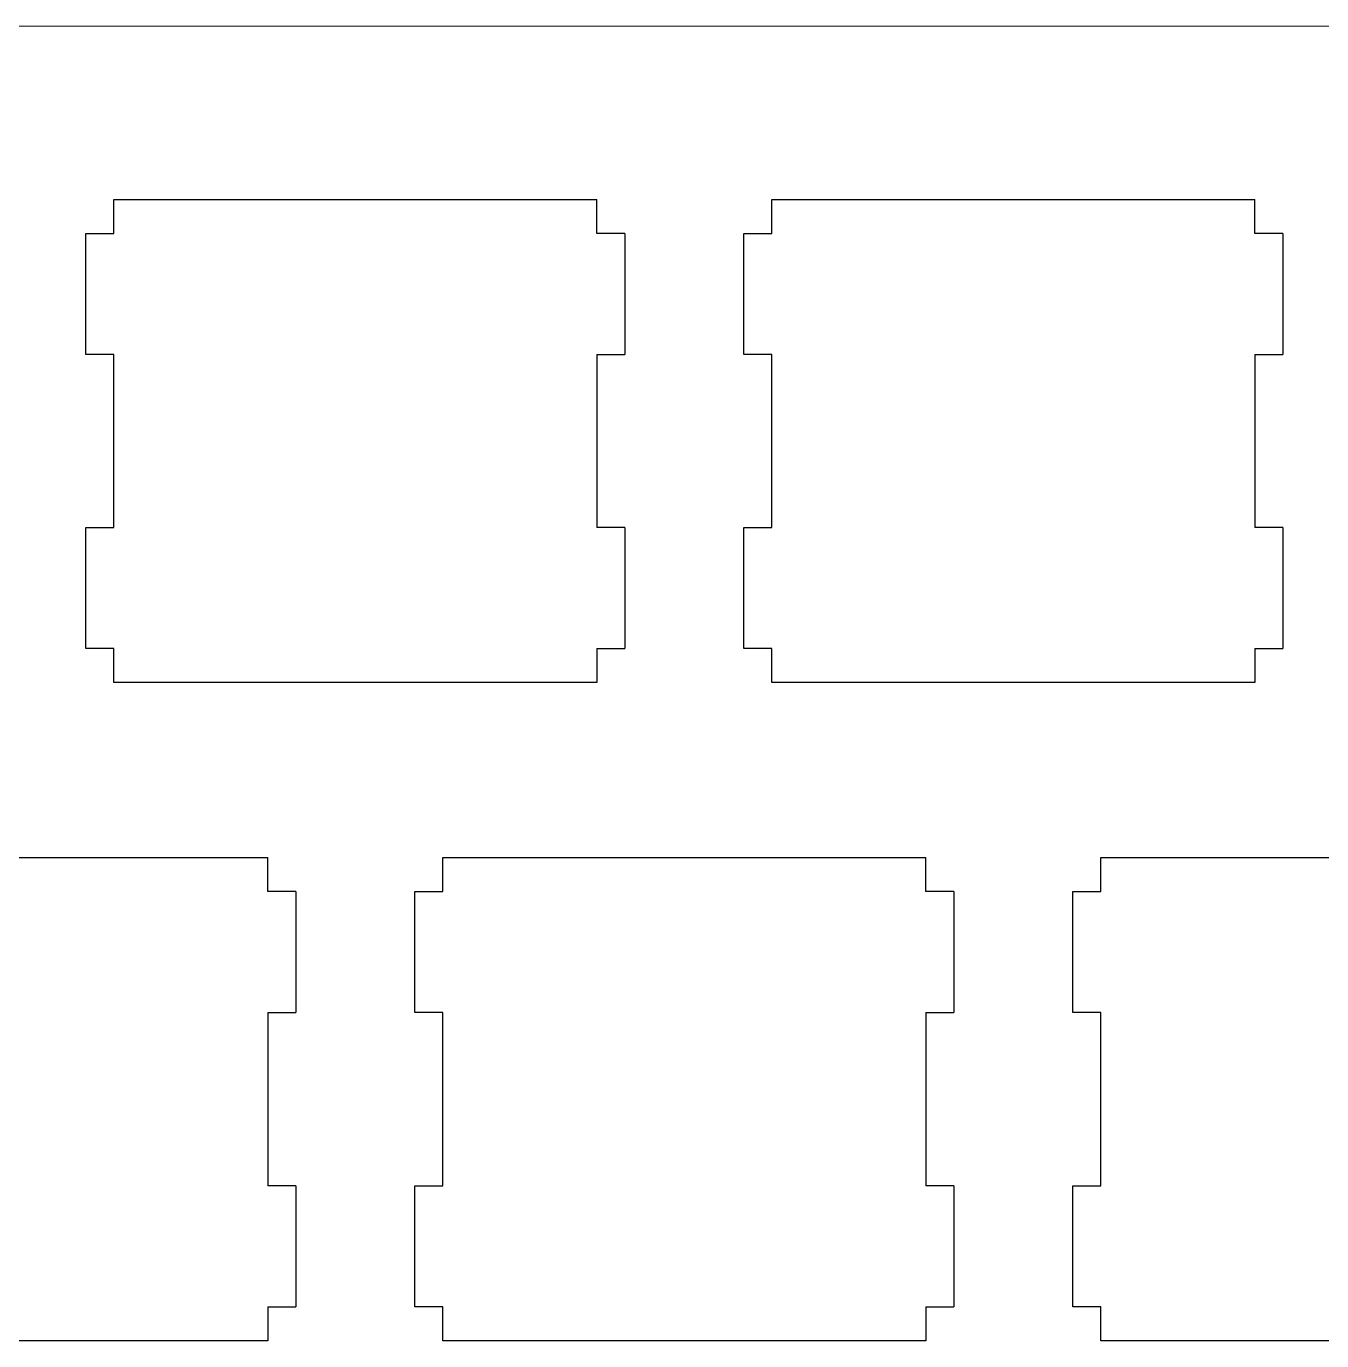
# Model space of a CAD drawing. Extents: x 14 to 304, y 9 to 109.
# Drawn here: x 149.6 to 187.01, y 71.37 to 109.31 of the extents above; entities that cross this region are included whole.
import ezdxf

# ---------------------------------------------------------------- set-up
doc = ezdxf.new("R2010")
doc.units = 0
doc.layers.add('LAYER_1', color=7, linetype='CONTINUOUS')

msp = doc.modelspace()

# ---------------------------------------------------------------- linework, layer by layer
at = {"layer": 'LAYER_1', "linetype": 'BYBLOCK'}
msp.add_line((300.07, 109.313), (39.626, 109.31), dxfattribs=at)
for points in [[(152.127, 104.313, 0), (152.197, 104.313, 0), (152.401, 104.313, 0), (152.726, 104.313, 0), (153.16, 104.313, 0), (153.69, 104.313, 0), (154.306, 104.313, 0), (154.994, 104.313, 0), (155.742, 104.313, 0), (156.539, 104.313, 0), (157.372, 104.313, 0), (158.23, 104.313, 0), (159.099, 104.313, 0), (159.969, 104.313, 0), (160.826, 104.313, 0), (161.659, 104.313, 0), (162.456, 104.313, 0), (163.205, 104.313, 0), (163.893, 104.313, 0), (164.508, 104.313, 0), (165.039, 104.313, 0), (165.473, 104.313, 0), (165.797, 104.313, 0), (166.001, 104.313, 0), (166.072, 104.313, 0)], [(152.127, 103.334, 0), (152.127, 103.339, 0), (152.127, 103.353, 0), (152.127, 103.376, 0), (152.127, 103.406, 0), (152.127, 103.444, 0), (152.127, 103.487, 0), (152.127, 103.535, 0), (152.127, 103.588, 0), (152.127, 103.644, 0), (152.127, 103.702, 0), (152.127, 103.762, 0), (152.127, 103.823, 0), (152.127, 103.884, 0), (152.127, 103.944, 0), (152.127, 104.003, 0), (152.127, 104.059, 0), (152.127, 104.111, 0), (152.127, 104.16, 0), (152.127, 104.203, 0), (152.127, 104.24, 0), (152.127, 104.271, 0), (152.127, 104.293, 0), (152.127, 104.308, 0), (152.127, 104.313, 0)], [(166.072, 103.334, 0), (166.072, 103.339, 0), (166.072, 103.353, 0), (166.072, 103.376, 0), (166.072, 103.406, 0), (166.072, 103.444, 0), (166.072, 103.487, 0), (166.072, 103.535, 0), (166.072, 103.588, 0), (166.072, 103.644, 0), (166.072, 103.702, 0), (166.072, 103.762, 0), (166.072, 103.823, 0), (166.072, 103.884, 0), (166.072, 103.944, 0), (166.072, 104.003, 0), (166.072, 104.059, 0), (166.072, 104.111, 0), (166.072, 104.16, 0), (166.072, 104.203, 0), (166.072, 104.24, 0), (166.072, 104.271, 0), (166.072, 104.293, 0), (166.072, 104.308, 0), (166.072, 104.313, 0)], [(171.127, 104.313, 0), (171.197, 104.313, 0), (171.401, 104.313, 0), (171.726, 104.313, 0), (172.16, 104.313, 0), (172.69, 104.313, 0), (173.306, 104.313, 0), (173.994, 104.313, 0), (174.742, 104.313, 0), (175.539, 104.313, 0), (176.372, 104.313, 0), (177.23, 104.313, 0), (178.099, 104.313, 0), (178.969, 104.313, 0), (179.826, 104.313, 0), (180.659, 104.313, 0), (181.456, 104.313, 0), (182.205, 104.313, 0), (182.893, 104.313, 0), (183.508, 104.313, 0), (184.039, 104.313, 0), (184.473, 104.313, 0), (184.797, 104.313, 0), (185.001, 104.313, 0), (185.072, 104.313, 0)], [(171.127, 103.334, 0), (171.127, 103.339, 0), (171.127, 103.353, 0), (171.127, 103.376, 0), (171.127, 103.406, 0), (171.127, 103.444, 0), (171.127, 103.487, 0), (171.127, 103.535, 0), (171.127, 103.588, 0), (171.127, 103.644, 0), (171.127, 103.702, 0), (171.127, 103.762, 0), (171.127, 103.823, 0), (171.127, 103.884, 0), (171.127, 103.944, 0), (171.127, 104.003, 0), (171.127, 104.059, 0), (171.127, 104.111, 0), (171.127, 104.16, 0), (171.127, 104.203, 0), (171.127, 104.24, 0), (171.127, 104.271, 0), (171.127, 104.293, 0), (171.127, 104.308, 0), (171.127, 104.313, 0)], [(185.072, 103.334, 0), (185.072, 103.339, 0), (185.072, 103.353, 0), (185.072, 103.376, 0), (185.072, 103.406, 0), (185.072, 103.444, 0), (185.072, 103.487, 0), (185.072, 103.535, 0), (185.072, 103.588, 0), (185.072, 103.644, 0), (185.072, 103.702, 0), (185.072, 103.762, 0), (185.072, 103.823, 0), (185.072, 103.884, 0), (185.072, 103.944, 0), (185.072, 104.003, 0), (185.072, 104.059, 0), (185.072, 104.111, 0), (185.072, 104.16, 0), (185.072, 104.203, 0), (185.072, 104.24, 0), (185.072, 104.271, 0), (185.072, 104.293, 0), (185.072, 104.308, 0), (185.072, 104.313, 0)], [(151.315, 99.84, 0), (151.315, 99.858, 0), (151.315, 99.909, 0), (151.315, 99.99, 0), (151.315, 100.099, 0), (151.315, 100.232, 0), (151.315, 100.386, 0), (151.315, 100.558, 0), (151.315, 100.746, 0), (151.315, 100.946, 0), (151.315, 101.154, 0), (151.315, 101.369, 0), (151.315, 101.587, 0), (151.315, 101.805, 0), (151.315, 102.02, 0), (151.315, 102.228, 0), (151.315, 102.428, 0), (151.315, 102.616, 0), (151.315, 102.788, 0), (151.315, 102.942, 0), (151.315, 103.075, 0), (151.315, 103.184, 0), (151.315, 103.265, 0), (151.315, 103.316, 0), (151.315, 103.334, 0)], [(151.315, 103.334, 0), (151.319, 103.334, 0), (151.331, 103.334, 0), (151.35, 103.334, 0), (151.375, 103.334, 0), (151.406, 103.334, 0), (151.442, 103.334, 0), (151.482, 103.334, 0), (151.526, 103.334, 0), (151.572, 103.334, 0), (151.62, 103.334, 0), (151.67, 103.334, 0), (151.721, 103.334, 0), (151.772, 103.334, 0), (151.821, 103.334, 0), (151.87, 103.334, 0), (151.916, 103.334, 0), (151.96, 103.334, 0), (152, 103.334, 0), (152.036, 103.334, 0), (152.067, 103.334, 0), (152.092, 103.334, 0), (152.111, 103.334, 0), (152.123, 103.334, 0), (152.127, 103.334, 0)], [(166.883, 103.334, 0), (166.879, 103.334, 0), (166.867, 103.334, 0), (166.848, 103.334, 0), (166.823, 103.334, 0), (166.792, 103.334, 0), (166.756, 103.334, 0), (166.716, 103.334, 0), (166.673, 103.334, 0), (166.626, 103.334, 0), (166.578, 103.334, 0), (166.528, 103.334, 0), (166.477, 103.334, 0), (166.427, 103.334, 0), (166.377, 103.334, 0), (166.328, 103.334, 0), (166.282, 103.334, 0), (166.239, 103.334, 0), (166.199, 103.334, 0), (166.163, 103.334, 0), (166.132, 103.334, 0), (166.107, 103.334, 0), (166.088, 103.334, 0), (166.076, 103.334, 0), (166.072, 103.334, 0)], [(166.883, 103.334, 0), (166.883, 103.316, 0), (166.883, 103.265, 0), (166.883, 103.184, 0), (166.883, 103.075, 0), (166.883, 102.942, 0), (166.883, 102.788, 0), (166.883, 102.616, 0), (166.883, 102.428, 0), (166.883, 102.228, 0), (166.883, 102.02, 0), (166.883, 101.805, 0), (166.883, 101.587, 0), (166.883, 101.369, 0), (166.883, 101.154, 0), (166.883, 100.946, 0), (166.883, 100.746, 0), (166.883, 100.558, 0), (166.883, 100.386, 0), (166.883, 100.232, 0), (166.883, 100.099, 0), (166.883, 99.99, 0), (166.883, 99.909, 0), (166.883, 99.858, 0), (166.883, 99.84, 0)], [(170.315, 103.334, 0), (170.319, 103.334, 0), (170.331, 103.334, 0), (170.35, 103.334, 0), (170.375, 103.334, 0), (170.406, 103.334, 0), (170.442, 103.334, 0), (170.482, 103.334, 0), (170.526, 103.334, 0), (170.572, 103.334, 0), (170.62, 103.334, 0), (170.67, 103.334, 0), (170.721, 103.334, 0), (170.772, 103.334, 0), (170.821, 103.334, 0), (170.87, 103.334, 0), (170.916, 103.334, 0), (170.96, 103.334, 0), (171, 103.334, 0), (171.036, 103.334, 0), (171.067, 103.334, 0), (171.092, 103.334, 0), (171.111, 103.334, 0), (171.123, 103.334, 0), (171.127, 103.334, 0)], [(170.315, 99.84, 0), (170.315, 99.858, 0), (170.315, 99.909, 0), (170.315, 99.99, 0), (170.315, 100.099, 0), (170.315, 100.232, 0), (170.315, 100.386, 0), (170.315, 100.558, 0), (170.315, 100.746, 0), (170.315, 100.946, 0), (170.315, 101.154, 0), (170.315, 101.369, 0), (170.315, 101.587, 0), (170.315, 101.805, 0), (170.315, 102.02, 0), (170.315, 102.228, 0), (170.315, 102.428, 0), (170.315, 102.616, 0), (170.315, 102.788, 0), (170.315, 102.942, 0), (170.315, 103.075, 0), (170.315, 103.184, 0), (170.315, 103.265, 0), (170.315, 103.316, 0), (170.315, 103.334, 0)], [(185.883, 103.334, 0), (185.879, 103.334, 0), (185.867, 103.334, 0), (185.848, 103.334, 0), (185.823, 103.334, 0), (185.792, 103.334, 0), (185.756, 103.334, 0), (185.716, 103.334, 0), (185.673, 103.334, 0), (185.626, 103.334, 0), (185.578, 103.334, 0), (185.528, 103.334, 0), (185.477, 103.334, 0), (185.427, 103.334, 0), (185.377, 103.334, 0), (185.328, 103.334, 0), (185.282, 103.334, 0), (185.239, 103.334, 0), (185.199, 103.334, 0), (185.163, 103.334, 0), (185.132, 103.334, 0), (185.107, 103.334, 0), (185.088, 103.334, 0), (185.076, 103.334, 0), (185.072, 103.334, 0)], [(185.883, 103.334, 0), (185.883, 103.316, 0), (185.883, 103.265, 0), (185.883, 103.184, 0), (185.883, 103.075, 0), (185.883, 102.942, 0), (185.883, 102.788, 0), (185.883, 102.616, 0), (185.883, 102.428, 0), (185.883, 102.228, 0), (185.883, 102.02, 0), (185.883, 101.805, 0), (185.883, 101.587, 0), (185.883, 101.369, 0), (185.883, 101.154, 0), (185.883, 100.946, 0), (185.883, 100.746, 0), (185.883, 100.558, 0), (185.883, 100.386, 0), (185.883, 100.232, 0), (185.883, 100.099, 0), (185.883, 99.99, 0), (185.883, 99.909, 0), (185.883, 99.858, 0), (185.883, 99.84, 0)], [(152.127, 99.84, 0), (152.123, 99.84, 0), (152.111, 99.84, 0), (152.092, 99.84, 0), (152.067, 99.84, 0), (152.036, 99.84, 0), (152, 99.84, 0), (151.96, 99.84, 0), (151.916, 99.84, 0), (151.87, 99.84, 0), (151.821, 99.84, 0), (151.772, 99.84, 0), (151.721, 99.84, 0), (151.67, 99.84, 0), (151.62, 99.84, 0), (151.572, 99.84, 0), (151.526, 99.84, 0), (151.482, 99.84, 0), (151.442, 99.84, 0), (151.406, 99.84, 0), (151.375, 99.84, 0), (151.35, 99.84, 0), (151.331, 99.84, 0), (151.319, 99.84, 0), (151.315, 99.84, 0)], [(152.127, 94.84, 0), (152.127, 94.865, 0), (152.127, 94.938, 0), (152.127, 95.055, 0), (152.127, 95.21, 0), (152.127, 95.401, 0), (152.127, 95.621, 0), (152.127, 95.868, 0), (152.127, 96.136, 0), (152.127, 96.422, 0), (152.127, 96.721, 0), (152.127, 97.028, 0), (152.127, 97.34, 0), (152.127, 97.652, 0), (152.127, 97.959, 0), (152.127, 98.258, 0), (152.127, 98.544, 0), (152.127, 98.812, 0), (152.127, 99.059, 0), (152.127, 99.279, 0), (152.127, 99.47, 0), (152.127, 99.625, 0), (152.127, 99.742, 0), (152.127, 99.815, 0), (152.127, 99.84, 0)], [(166.072, 99.84, 0), (166.076, 99.84, 0), (166.088, 99.84, 0), (166.107, 99.84, 0), (166.132, 99.84, 0), (166.163, 99.84, 0), (166.199, 99.84, 0), (166.239, 99.84, 0), (166.282, 99.84, 0), (166.328, 99.84, 0), (166.377, 99.84, 0), (166.427, 99.84, 0), (166.477, 99.84, 0), (166.528, 99.84, 0), (166.578, 99.84, 0), (166.626, 99.84, 0), (166.673, 99.84, 0), (166.716, 99.84, 0), (166.756, 99.84, 0), (166.792, 99.84, 0), (166.823, 99.84, 0), (166.848, 99.84, 0), (166.867, 99.84, 0), (166.879, 99.84, 0), (166.883, 99.84, 0)], [(166.072, 99.84, 0), (166.072, 99.815, 0), (166.072, 99.742, 0), (166.072, 99.625, 0), (166.072, 99.47, 0), (166.072, 99.279, 0), (166.072, 99.059, 0), (166.072, 98.812, 0), (166.072, 98.544, 0), (166.072, 98.258, 0), (166.072, 97.959, 0), (166.072, 97.652, 0), (166.072, 97.34, 0), (166.072, 97.028, 0), (166.072, 96.721, 0), (166.072, 96.422, 0), (166.072, 96.136, 0), (166.072, 95.868, 0), (166.072, 95.621, 0), (166.072, 95.401, 0), (166.072, 95.21, 0), (166.072, 95.055, 0), (166.072, 94.938, 0), (166.072, 94.865, 0), (166.072, 94.84, 0)], [(171.127, 99.84, 0), (171.123, 99.84, 0), (171.111, 99.84, 0), (171.092, 99.84, 0), (171.067, 99.84, 0), (171.036, 99.84, 0), (171, 99.84, 0), (170.96, 99.84, 0), (170.916, 99.84, 0), (170.87, 99.84, 0), (170.821, 99.84, 0), (170.772, 99.84, 0), (170.721, 99.84, 0), (170.67, 99.84, 0), (170.62, 99.84, 0), (170.572, 99.84, 0), (170.526, 99.84, 0), (170.482, 99.84, 0), (170.442, 99.84, 0), (170.406, 99.84, 0), (170.375, 99.84, 0), (170.35, 99.84, 0), (170.331, 99.84, 0), (170.319, 99.84, 0), (170.315, 99.84, 0)], [(171.127, 94.84, 0), (171.127, 94.865, 0), (171.127, 94.938, 0), (171.127, 95.055, 0), (171.127, 95.21, 0), (171.127, 95.401, 0), (171.127, 95.621, 0), (171.127, 95.868, 0), (171.127, 96.136, 0), (171.127, 96.422, 0), (171.127, 96.721, 0), (171.127, 97.028, 0), (171.127, 97.34, 0), (171.127, 97.652, 0), (171.127, 97.959, 0), (171.127, 98.258, 0), (171.127, 98.544, 0), (171.127, 98.812, 0), (171.127, 99.059, 0), (171.127, 99.279, 0), (171.127, 99.47, 0), (171.127, 99.625, 0), (171.127, 99.742, 0), (171.127, 99.815, 0), (171.127, 99.84, 0)], [(185.072, 99.84, 0), (185.076, 99.84, 0), (185.088, 99.84, 0), (185.107, 99.84, 0), (185.132, 99.84, 0), (185.163, 99.84, 0), (185.199, 99.84, 0), (185.239, 99.84, 0), (185.282, 99.84, 0), (185.328, 99.84, 0), (185.377, 99.84, 0), (185.427, 99.84, 0), (185.477, 99.84, 0), (185.528, 99.84, 0), (185.578, 99.84, 0), (185.626, 99.84, 0), (185.673, 99.84, 0), (185.716, 99.84, 0), (185.756, 99.84, 0), (185.792, 99.84, 0), (185.823, 99.84, 0), (185.848, 99.84, 0), (185.867, 99.84, 0), (185.879, 99.84, 0), (185.883, 99.84, 0)], [(185.072, 99.84, 0), (185.072, 99.815, 0), (185.072, 99.742, 0), (185.072, 99.625, 0), (185.072, 99.47, 0), (185.072, 99.279, 0), (185.072, 99.059, 0), (185.072, 98.812, 0), (185.072, 98.544, 0), (185.072, 98.258, 0), (185.072, 97.959, 0), (185.072, 97.652, 0), (185.072, 97.34, 0), (185.072, 97.028, 0), (185.072, 96.721, 0), (185.072, 96.422, 0), (185.072, 96.136, 0), (185.072, 95.868, 0), (185.072, 95.621, 0), (185.072, 95.401, 0), (185.072, 95.21, 0), (185.072, 95.055, 0), (185.072, 94.938, 0), (185.072, 94.865, 0), (185.072, 94.84, 0)], [(151.315, 91.346, 0), (151.315, 91.364, 0), (151.315, 91.415, 0), (151.315, 91.496, 0), (151.315, 91.605, 0), (151.315, 91.738, 0), (151.315, 91.892, 0), (151.315, 92.064, 0), (151.315, 92.252, 0), (151.315, 92.452, 0), (151.315, 92.66, 0), (151.315, 92.875, 0), (151.315, 93.093, 0), (151.315, 93.311, 0), (151.315, 93.526, 0), (151.315, 93.735, 0), (151.315, 93.934, 0), (151.315, 94.122, 0), (151.315, 94.294, 0), (151.315, 94.448, 0), (151.315, 94.581, 0), (151.315, 94.69, 0), (151.315, 94.771, 0), (151.315, 94.822, 0), (151.315, 94.84, 0)], [(151.315, 94.84, 0), (151.319, 94.84, 0), (151.331, 94.84, 0), (151.35, 94.84, 0), (151.375, 94.84, 0), (151.406, 94.84, 0), (151.442, 94.84, 0), (151.482, 94.84, 0), (151.526, 94.84, 0), (151.572, 94.84, 0), (151.62, 94.84, 0), (151.67, 94.84, 0), (151.721, 94.84, 0), (151.772, 94.84, 0), (151.821, 94.84, 0), (151.87, 94.84, 0), (151.916, 94.84, 0), (151.96, 94.84, 0), (152, 94.84, 0), (152.036, 94.84, 0), (152.067, 94.84, 0), (152.092, 94.84, 0), (152.111, 94.84, 0), (152.123, 94.84, 0), (152.127, 94.84, 0)], [(166.883, 94.84, 0), (166.879, 94.84, 0), (166.867, 94.84, 0), (166.848, 94.84, 0), (166.823, 94.84, 0), (166.792, 94.84, 0), (166.756, 94.84, 0), (166.716, 94.84, 0), (166.673, 94.84, 0), (166.626, 94.84, 0), (166.578, 94.84, 0), (166.528, 94.84, 0), (166.477, 94.84, 0), (166.427, 94.84, 0), (166.377, 94.84, 0), (166.328, 94.84, 0), (166.282, 94.84, 0), (166.239, 94.84, 0), (166.199, 94.84, 0), (166.163, 94.84, 0), (166.132, 94.84, 0), (166.107, 94.84, 0), (166.088, 94.84, 0), (166.076, 94.84, 0), (166.072, 94.84, 0)], [(166.883, 94.84, 0), (166.883, 94.822, 0), (166.883, 94.771, 0), (166.883, 94.69, 0), (166.883, 94.581, 0), (166.883, 94.448, 0), (166.883, 94.294, 0), (166.883, 94.122, 0), (166.883, 93.934, 0), (166.883, 93.735, 0), (166.883, 93.526, 0), (166.883, 93.311, 0), (166.883, 93.093, 0), (166.883, 92.875, 0), (166.883, 92.66, 0), (166.883, 92.452, 0), (166.883, 92.252, 0), (166.883, 92.064, 0), (166.883, 91.892, 0), (166.883, 91.738, 0), (166.883, 91.605, 0), (166.883, 91.496, 0), (166.883, 91.415, 0), (166.883, 91.364, 0), (166.883, 91.346, 0)], [(170.315, 91.346, 0), (170.315, 91.364, 0), (170.315, 91.415, 0), (170.315, 91.496, 0), (170.315, 91.605, 0), (170.315, 91.738, 0), (170.315, 91.892, 0), (170.315, 92.064, 0), (170.315, 92.252, 0), (170.315, 92.452, 0), (170.315, 92.66, 0), (170.315, 92.875, 0), (170.315, 93.093, 0), (170.315, 93.311, 0), (170.315, 93.526, 0), (170.315, 93.735, 0), (170.315, 93.934, 0), (170.315, 94.122, 0), (170.315, 94.294, 0), (170.315, 94.448, 0), (170.315, 94.581, 0), (170.315, 94.69, 0), (170.315, 94.771, 0), (170.315, 94.822, 0), (170.315, 94.84, 0)], [(170.315, 94.84, 0), (170.319, 94.84, 0), (170.331, 94.84, 0), (170.35, 94.84, 0), (170.375, 94.84, 0), (170.406, 94.84, 0), (170.442, 94.84, 0), (170.482, 94.84, 0), (170.526, 94.84, 0), (170.572, 94.84, 0), (170.62, 94.84, 0), (170.67, 94.84, 0), (170.721, 94.84, 0), (170.772, 94.84, 0), (170.821, 94.84, 0), (170.87, 94.84, 0), (170.916, 94.84, 0), (170.96, 94.84, 0), (171, 94.84, 0), (171.036, 94.84, 0), (171.067, 94.84, 0), (171.092, 94.84, 0), (171.111, 94.84, 0), (171.123, 94.84, 0), (171.127, 94.84, 0)], [(185.883, 94.84, 0), (185.879, 94.84, 0), (185.867, 94.84, 0), (185.848, 94.84, 0), (185.823, 94.84, 0), (185.792, 94.84, 0), (185.756, 94.84, 0), (185.716, 94.84, 0), (185.673, 94.84, 0), (185.626, 94.84, 0), (185.578, 94.84, 0), (185.528, 94.84, 0), (185.477, 94.84, 0), (185.427, 94.84, 0), (185.377, 94.84, 0), (185.328, 94.84, 0), (185.282, 94.84, 0), (185.239, 94.84, 0), (185.199, 94.84, 0), (185.163, 94.84, 0), (185.132, 94.84, 0), (185.107, 94.84, 0), (185.088, 94.84, 0), (185.076, 94.84, 0), (185.072, 94.84, 0)], [(185.883, 94.84, 0), (185.883, 94.822, 0), (185.883, 94.771, 0), (185.883, 94.69, 0), (185.883, 94.581, 0), (185.883, 94.448, 0), (185.883, 94.294, 0), (185.883, 94.122, 0), (185.883, 93.934, 0), (185.883, 93.735, 0), (185.883, 93.526, 0), (185.883, 93.311, 0), (185.883, 93.093, 0), (185.883, 92.875, 0), (185.883, 92.66, 0), (185.883, 92.452, 0), (185.883, 92.252, 0), (185.883, 92.064, 0), (185.883, 91.892, 0), (185.883, 91.738, 0), (185.883, 91.605, 0), (185.883, 91.496, 0), (185.883, 91.415, 0), (185.883, 91.364, 0), (185.883, 91.346, 0)], [(152.127, 91.346, 0), (152.123, 91.346, 0), (152.111, 91.346, 0), (152.092, 91.346, 0), (152.067, 91.346, 0), (152.036, 91.346, 0), (152, 91.346, 0), (151.96, 91.346, 0), (151.916, 91.346, 0), (151.87, 91.346, 0), (151.821, 91.346, 0), (151.772, 91.346, 0), (151.721, 91.346, 0), (151.67, 91.346, 0), (151.62, 91.346, 0), (151.572, 91.346, 0), (151.526, 91.346, 0), (151.482, 91.346, 0), (151.442, 91.346, 0), (151.406, 91.346, 0), (151.375, 91.346, 0), (151.35, 91.346, 0), (151.331, 91.346, 0), (151.319, 91.346, 0), (151.315, 91.346, 0)], [(152.127, 90.367, 0), (152.127, 90.372, 0), (152.127, 90.387, 0), (152.127, 90.409, 0), (152.127, 90.44, 0), (152.127, 90.477, 0), (152.127, 90.52, 0), (152.127, 90.569, 0), (152.127, 90.621, 0), (152.127, 90.677, 0), (152.127, 90.736, 0), (152.127, 90.796, 0), (152.127, 90.857, 0), (152.127, 90.918, 0), (152.127, 90.978, 0), (152.127, 91.036, 0), (152.127, 91.092, 0), (152.127, 91.145, 0), (152.127, 91.193, 0), (152.127, 91.236, 0), (152.127, 91.274, 0), (152.127, 91.304, 0), (152.127, 91.327, 0), (152.127, 91.341, 0), (152.127, 91.346, 0)], [(166.072, 91.346, 0), (166.076, 91.346, 0), (166.088, 91.346, 0), (166.107, 91.346, 0), (166.132, 91.346, 0), (166.163, 91.346, 0), (166.199, 91.346, 0), (166.239, 91.346, 0), (166.282, 91.346, 0), (166.328, 91.346, 0), (166.377, 91.346, 0), (166.427, 91.346, 0), (166.477, 91.346, 0), (166.528, 91.346, 0), (166.578, 91.346, 0), (166.626, 91.346, 0), (166.673, 91.346, 0), (166.716, 91.346, 0), (166.756, 91.346, 0), (166.792, 91.346, 0), (166.823, 91.346, 0), (166.848, 91.346, 0), (166.867, 91.346, 0), (166.879, 91.346, 0), (166.883, 91.346, 0)], [(166.072, 91.346, 0), (166.072, 91.341, 0), (166.072, 91.327, 0), (166.072, 91.304, 0), (166.072, 91.274, 0), (166.072, 91.236, 0), (166.072, 91.193, 0), (166.072, 91.145, 0), (166.072, 91.092, 0), (166.072, 91.036, 0), (166.072, 90.978, 0), (166.072, 90.918, 0), (166.072, 90.857, 0), (166.072, 90.796, 0), (166.072, 90.736, 0), (166.072, 90.677, 0), (166.072, 90.621, 0), (166.072, 90.569, 0), (166.072, 90.52, 0), (166.072, 90.477, 0), (166.072, 90.44, 0), (166.072, 90.409, 0), (166.072, 90.387, 0), (166.072, 90.372, 0), (166.072, 90.367, 0)], [(171.127, 91.346, 0), (171.123, 91.346, 0), (171.111, 91.346, 0), (171.092, 91.346, 0), (171.067, 91.346, 0), (171.036, 91.346, 0), (171, 91.346, 0), (170.96, 91.346, 0), (170.916, 91.346, 0), (170.87, 91.346, 0), (170.821, 91.346, 0), (170.772, 91.346, 0), (170.721, 91.346, 0), (170.67, 91.346, 0), (170.62, 91.346, 0), (170.572, 91.346, 0), (170.526, 91.346, 0), (170.482, 91.346, 0), (170.442, 91.346, 0), (170.406, 91.346, 0), (170.375, 91.346, 0), (170.35, 91.346, 0), (170.331, 91.346, 0), (170.319, 91.346, 0), (170.315, 91.346, 0)], [(171.127, 90.367, 0), (171.127, 90.372, 0), (171.127, 90.387, 0), (171.127, 90.409, 0), (171.127, 90.44, 0), (171.127, 90.477, 0), (171.127, 90.52, 0), (171.127, 90.569, 0), (171.127, 90.621, 0), (171.127, 90.677, 0), (171.127, 90.736, 0), (171.127, 90.796, 0), (171.127, 90.857, 0), (171.127, 90.918, 0), (171.127, 90.978, 0), (171.127, 91.036, 0), (171.127, 91.092, 0), (171.127, 91.145, 0), (171.127, 91.193, 0), (171.127, 91.236, 0), (171.127, 91.274, 0), (171.127, 91.304, 0), (171.127, 91.327, 0), (171.127, 91.341, 0), (171.127, 91.346, 0)], [(185.072, 91.346, 0), (185.072, 91.341, 0), (185.072, 91.327, 0), (185.072, 91.304, 0), (185.072, 91.274, 0), (185.072, 91.236, 0), (185.072, 91.193, 0), (185.072, 91.145, 0), (185.072, 91.092, 0), (185.072, 91.036, 0), (185.072, 90.978, 0), (185.072, 90.918, 0), (185.072, 90.857, 0), (185.072, 90.796, 0), (185.072, 90.736, 0), (185.072, 90.677, 0), (185.072, 90.621, 0), (185.072, 90.569, 0), (185.072, 90.52, 0), (185.072, 90.477, 0), (185.072, 90.44, 0), (185.072, 90.409, 0), (185.072, 90.387, 0), (185.072, 90.372, 0), (185.072, 90.367, 0)], [(185.072, 91.346, 0), (185.076, 91.346, 0), (185.088, 91.346, 0), (185.107, 91.346, 0), (185.132, 91.346, 0), (185.163, 91.346, 0), (185.199, 91.346, 0), (185.239, 91.346, 0), (185.282, 91.346, 0), (185.328, 91.346, 0), (185.377, 91.346, 0), (185.427, 91.346, 0), (185.477, 91.346, 0), (185.528, 91.346, 0), (185.578, 91.346, 0), (185.626, 91.346, 0), (185.673, 91.346, 0), (185.716, 91.346, 0), (185.756, 91.346, 0), (185.792, 91.346, 0), (185.823, 91.346, 0), (185.848, 91.346, 0), (185.867, 91.346, 0), (185.879, 91.346, 0), (185.883, 91.346, 0)], [(166.072, 90.367, 0), (166.001, 90.367, 0), (165.797, 90.367, 0), (165.473, 90.367, 0), (165.039, 90.367, 0), (164.508, 90.367, 0), (163.893, 90.367, 0), (163.205, 90.367, 0), (162.456, 90.367, 0), (161.659, 90.367, 0), (160.826, 90.367, 0), (159.969, 90.367, 0), (159.099, 90.367, 0), (158.23, 90.367, 0), (157.372, 90.367, 0), (156.539, 90.367, 0), (155.742, 90.367, 0), (154.994, 90.367, 0), (154.306, 90.367, 0), (153.69, 90.367, 0), (153.16, 90.367, 0), (152.726, 90.367, 0), (152.401, 90.367, 0), (152.197, 90.367, 0), (152.127, 90.367, 0)], [(185.072, 90.367, 0), (185.001, 90.367, 0), (184.797, 90.367, 0), (184.473, 90.367, 0), (184.039, 90.367, 0), (183.508, 90.367, 0), (182.893, 90.367, 0), (182.205, 90.367, 0), (181.456, 90.367, 0), (180.659, 90.367, 0), (179.826, 90.367, 0), (178.969, 90.367, 0), (178.099, 90.367, 0), (177.23, 90.367, 0), (176.372, 90.367, 0), (175.539, 90.367, 0), (174.742, 90.367, 0), (173.994, 90.367, 0), (173.306, 90.367, 0), (172.69, 90.367, 0), (172.16, 90.367, 0), (171.726, 90.367, 0), (171.401, 90.367, 0), (171.197, 90.367, 0), (171.127, 90.367, 0)], [(148.73, 85.313, 0), (149.599, 85.313, 0), (150.469, 85.313, 0), (151.326, 85.313, 0), (152.159, 85.313, 0), (152.956, 85.313, 0), (153.705, 85.313, 0), (154.393, 85.313, 0), (155.008, 85.313, 0), (155.539, 85.313, 0), (155.973, 85.313, 0), (156.297, 85.313, 0), (156.501, 85.313, 0), (156.572, 85.313, 0)], [(156.572, 84.334, 0), (156.572, 84.339, 0), (156.572, 84.353, 0), (156.572, 84.376, 0), (156.572, 84.406, 0), (156.572, 84.444, 0), (156.572, 84.487, 0), (156.572, 84.535, 0), (156.572, 84.588, 0), (156.572, 84.644, 0), (156.572, 84.702, 0), (156.572, 84.762, 0), (156.572, 84.823, 0), (156.572, 84.884, 0), (156.572, 84.944, 0), (156.572, 85.003, 0), (156.572, 85.059, 0), (156.572, 85.111, 0), (156.572, 85.16, 0), (156.572, 85.203, 0), (156.572, 85.24, 0), (156.572, 85.271, 0), (156.572, 85.293, 0), (156.572, 85.308, 0), (156.572, 85.313, 0)], [(161.627, 85.313, 0), (161.697, 85.313, 0), (161.901, 85.313, 0), (162.226, 85.313, 0), (162.66, 85.313, 0), (163.19, 85.313, 0), (163.806, 85.313, 0), (164.494, 85.313, 0), (165.242, 85.313, 0), (166.039, 85.313, 0), (166.872, 85.313, 0), (167.73, 85.313, 0), (168.599, 85.313, 0), (169.469, 85.313, 0), (170.326, 85.313, 0), (171.159, 85.313, 0), (171.956, 85.313, 0), (172.705, 85.313, 0), (173.393, 85.313, 0), (174.008, 85.313, 0), (174.539, 85.313, 0), (174.973, 85.313, 0), (175.297, 85.313, 0), (175.501, 85.313, 0), (175.572, 85.313, 0)], [(161.627, 84.334, 0), (161.627, 84.339, 0), (161.627, 84.353, 0), (161.627, 84.376, 0), (161.627, 84.406, 0), (161.627, 84.444, 0), (161.627, 84.487, 0), (161.627, 84.535, 0), (161.627, 84.588, 0), (161.627, 84.644, 0), (161.627, 84.702, 0), (161.627, 84.762, 0), (161.627, 84.823, 0), (161.627, 84.884, 0), (161.627, 84.944, 0), (161.627, 85.003, 0), (161.627, 85.059, 0), (161.627, 85.111, 0), (161.627, 85.16, 0), (161.627, 85.203, 0), (161.627, 85.24, 0), (161.627, 85.271, 0), (161.627, 85.293, 0), (161.627, 85.308, 0), (161.627, 85.313, 0)], [(175.572, 84.334, 0), (175.572, 84.339, 0), (175.572, 84.353, 0), (175.572, 84.376, 0), (175.572, 84.406, 0), (175.572, 84.444, 0), (175.572, 84.487, 0), (175.572, 84.535, 0), (175.572, 84.588, 0), (175.572, 84.644, 0), (175.572, 84.702, 0), (175.572, 84.762, 0), (175.572, 84.823, 0), (175.572, 84.884, 0), (175.572, 84.944, 0), (175.572, 85.003, 0), (175.572, 85.059, 0), (175.572, 85.111, 0), (175.572, 85.16, 0), (175.572, 85.203, 0), (175.572, 85.24, 0), (175.572, 85.271, 0), (175.572, 85.293, 0), (175.572, 85.308, 0), (175.572, 85.313, 0)], [(180.627, 85.313, 0), (180.697, 85.313, 0), (180.901, 85.313, 0), (181.226, 85.313, 0), (181.66, 85.313, 0), (182.19, 85.313, 0), (182.806, 85.313, 0), (183.494, 85.313, 0), (184.242, 85.313, 0), (185.039, 85.313, 0), (185.872, 85.313, 0), (186.73, 85.313, 0), (187.599, 85.313, 0)], [(180.627, 84.334, 0), (180.627, 84.339, 0), (180.627, 84.353, 0), (180.627, 84.376, 0), (180.627, 84.406, 0), (180.627, 84.444, 0), (180.627, 84.487, 0), (180.627, 84.535, 0), (180.627, 84.588, 0), (180.627, 84.644, 0), (180.627, 84.702, 0), (180.627, 84.762, 0), (180.627, 84.823, 0), (180.627, 84.884, 0), (180.627, 84.944, 0), (180.627, 85.003, 0), (180.627, 85.059, 0), (180.627, 85.111, 0), (180.627, 85.16, 0), (180.627, 85.203, 0), (180.627, 85.24, 0), (180.627, 85.271, 0), (180.627, 85.293, 0), (180.627, 85.308, 0), (180.627, 85.313, 0)], [(157.383, 84.334, 0), (157.379, 84.334, 0), (157.367, 84.334, 0), (157.348, 84.334, 0), (157.323, 84.334, 0), (157.292, 84.334, 0), (157.256, 84.334, 0), (157.216, 84.334, 0), (157.173, 84.334, 0), (157.126, 84.334, 0), (157.078, 84.334, 0), (157.028, 84.334, 0), (156.977, 84.334, 0), (156.927, 84.334, 0), (156.877, 84.334, 0), (156.828, 84.334, 0), (156.782, 84.334, 0), (156.739, 84.334, 0), (156.699, 84.334, 0), (156.663, 84.334, 0), (156.632, 84.334, 0), (156.607, 84.334, 0), (156.588, 84.334, 0), (156.576, 84.334, 0), (156.572, 84.334, 0)], [(157.383, 84.334, 0), (157.383, 84.316, 0), (157.383, 84.265, 0), (157.383, 84.184, 0), (157.383, 84.075, 0), (157.383, 83.942, 0), (157.383, 83.788, 0), (157.383, 83.616, 0), (157.383, 83.428, 0), (157.383, 83.228, 0), (157.383, 83.02, 0), (157.383, 82.805, 0), (157.383, 82.587, 0), (157.383, 82.369, 0), (157.383, 82.154, 0), (157.383, 81.946, 0), (157.383, 81.746, 0), (157.383, 81.558, 0), (157.383, 81.386, 0), (157.383, 81.232, 0), (157.383, 81.099, 0), (157.383, 80.99, 0), (157.383, 80.909, 0), (157.383, 80.858, 0), (157.383, 80.84, 0)], [(160.815, 80.84, 0), (160.815, 80.858, 0), (160.815, 80.909, 0), (160.815, 80.99, 0), (160.815, 81.099, 0), (160.815, 81.232, 0), (160.815, 81.386, 0), (160.815, 81.558, 0), (160.815, 81.746, 0), (160.815, 81.946, 0), (160.815, 82.154, 0), (160.815, 82.369, 0), (160.815, 82.587, 0), (160.815, 82.805, 0), (160.815, 83.02, 0), (160.815, 83.228, 0), (160.815, 83.428, 0), (160.815, 83.616, 0), (160.815, 83.788, 0), (160.815, 83.942, 0), (160.815, 84.075, 0), (160.815, 84.184, 0), (160.815, 84.265, 0), (160.815, 84.316, 0), (160.815, 84.334, 0)], [(160.815, 84.334, 0), (160.819, 84.334, 0), (160.831, 84.334, 0), (160.85, 84.334, 0), (160.875, 84.334, 0), (160.906, 84.334, 0), (160.942, 84.334, 0), (160.982, 84.334, 0), (161.026, 84.334, 0), (161.072, 84.334, 0), (161.12, 84.334, 0), (161.17, 84.334, 0), (161.221, 84.334, 0), (161.272, 84.334, 0), (161.321, 84.334, 0), (161.37, 84.334, 0), (161.416, 84.334, 0), (161.46, 84.334, 0), (161.5, 84.334, 0), (161.536, 84.334, 0), (161.567, 84.334, 0), (161.592, 84.334, 0), (161.611, 84.334, 0), (161.623, 84.334, 0), (161.627, 84.334, 0)], [(176.383, 84.334, 0), (176.379, 84.334, 0), (176.367, 84.334, 0), (176.348, 84.334, 0), (176.323, 84.334, 0), (176.292, 84.334, 0), (176.256, 84.334, 0), (176.216, 84.334, 0), (176.173, 84.334, 0), (176.126, 84.334, 0), (176.078, 84.334, 0), (176.028, 84.334, 0), (175.977, 84.334, 0), (175.927, 84.334, 0), (175.877, 84.334, 0), (175.828, 84.334, 0), (175.782, 84.334, 0), (175.739, 84.334, 0), (175.699, 84.334, 0), (175.663, 84.334, 0), (175.632, 84.334, 0), (175.607, 84.334, 0), (175.588, 84.334, 0), (175.576, 84.334, 0), (175.572, 84.334, 0)], [(176.383, 84.334, 0), (176.383, 84.316, 0), (176.383, 84.265, 0), (176.383, 84.184, 0), (176.383, 84.075, 0), (176.383, 83.942, 0), (176.383, 83.788, 0), (176.383, 83.616, 0), (176.383, 83.428, 0), (176.383, 83.228, 0), (176.383, 83.02, 0), (176.383, 82.805, 0), (176.383, 82.587, 0), (176.383, 82.369, 0), (176.383, 82.154, 0), (176.383, 81.946, 0), (176.383, 81.746, 0), (176.383, 81.558, 0), (176.383, 81.386, 0), (176.383, 81.232, 0), (176.383, 81.099, 0), (176.383, 80.99, 0), (176.383, 80.909, 0), (176.383, 80.858, 0), (176.383, 80.84, 0)], [(179.815, 80.84, 0), (179.815, 80.858, 0), (179.815, 80.909, 0), (179.815, 80.99, 0), (179.815, 81.099, 0), (179.815, 81.232, 0), (179.815, 81.386, 0), (179.815, 81.558, 0), (179.815, 81.746, 0), (179.815, 81.946, 0), (179.815, 82.154, 0), (179.815, 82.369, 0), (179.815, 82.587, 0), (179.815, 82.805, 0), (179.815, 83.02, 0), (179.815, 83.228, 0), (179.815, 83.428, 0), (179.815, 83.616, 0), (179.815, 83.788, 0), (179.815, 83.942, 0), (179.815, 84.075, 0), (179.815, 84.184, 0), (179.815, 84.265, 0), (179.815, 84.316, 0), (179.815, 84.334, 0)], [(179.815, 84.334, 0), (179.819, 84.334, 0), (179.831, 84.334, 0), (179.85, 84.334, 0), (179.875, 84.334, 0), (179.906, 84.334, 0), (179.942, 84.334, 0), (179.982, 84.334, 0), (180.026, 84.334, 0), (180.072, 84.334, 0), (180.12, 84.334, 0), (180.17, 84.334, 0), (180.221, 84.334, 0), (180.272, 84.334, 0), (180.321, 84.334, 0), (180.37, 84.334, 0), (180.416, 84.334, 0), (180.46, 84.334, 0), (180.5, 84.334, 0), (180.536, 84.334, 0), (180.567, 84.334, 0), (180.592, 84.334, 0), (180.611, 84.334, 0), (180.623, 84.334, 0), (180.627, 84.334, 0)], [(156.572, 80.84, 0), (156.572, 80.815, 0), (156.572, 80.742, 0), (156.572, 80.625, 0), (156.572, 80.47, 0), (156.572, 80.279, 0), (156.572, 80.059, 0), (156.572, 79.812, 0), (156.572, 79.544, 0), (156.572, 79.258, 0), (156.572, 78.959, 0), (156.572, 78.652, 0), (156.572, 78.34, 0), (156.572, 78.028, 0), (156.572, 77.721, 0), (156.572, 77.422, 0), (156.572, 77.136, 0), (156.572, 76.868, 0), (156.572, 76.621, 0), (156.572, 76.401, 0), (156.572, 76.21, 0), (156.572, 76.055, 0), (156.572, 75.938, 0), (156.572, 75.865, 0), (156.572, 75.84, 0)], [(156.572, 80.84, 0), (156.576, 80.84, 0), (156.588, 80.84, 0), (156.607, 80.84, 0), (156.632, 80.84, 0), (156.663, 80.84, 0), (156.699, 80.84, 0), (156.739, 80.84, 0), (156.782, 80.84, 0), (156.828, 80.84, 0), (156.877, 80.84, 0), (156.927, 80.84, 0), (156.977, 80.84, 0), (157.028, 80.84, 0), (157.078, 80.84, 0), (157.126, 80.84, 0), (157.173, 80.84, 0), (157.216, 80.84, 0), (157.256, 80.84, 0), (157.292, 80.84, 0), (157.323, 80.84, 0), (157.348, 80.84, 0), (157.367, 80.84, 0), (157.379, 80.84, 0), (157.383, 80.84, 0)], [(161.627, 80.84, 0), (161.623, 80.84, 0), (161.611, 80.84, 0), (161.592, 80.84, 0), (161.567, 80.84, 0), (161.536, 80.84, 0), (161.5, 80.84, 0), (161.46, 80.84, 0), (161.416, 80.84, 0), (161.37, 80.84, 0), (161.321, 80.84, 0), (161.272, 80.84, 0), (161.221, 80.84, 0), (161.17, 80.84, 0), (161.12, 80.84, 0), (161.072, 80.84, 0), (161.026, 80.84, 0), (160.982, 80.84, 0), (160.942, 80.84, 0), (160.906, 80.84, 0), (160.875, 80.84, 0), (160.85, 80.84, 0), (160.831, 80.84, 0), (160.819, 80.84, 0), (160.815, 80.84, 0)], [(161.627, 75.84, 0), (161.627, 75.865, 0), (161.627, 75.938, 0), (161.627, 76.055, 0), (161.627, 76.21, 0), (161.627, 76.401, 0), (161.627, 76.621, 0), (161.627, 76.868, 0), (161.627, 77.136, 0), (161.627, 77.422, 0), (161.627, 77.721, 0), (161.627, 78.028, 0), (161.627, 78.34, 0), (161.627, 78.652, 0), (161.627, 78.959, 0), (161.627, 79.258, 0), (161.627, 79.544, 0), (161.627, 79.812, 0), (161.627, 80.059, 0), (161.627, 80.279, 0), (161.627, 80.47, 0), (161.627, 80.625, 0), (161.627, 80.742, 0), (161.627, 80.815, 0), (161.627, 80.84, 0)], [(175.572, 80.84, 0), (175.572, 80.815, 0), (175.572, 80.742, 0), (175.572, 80.625, 0), (175.572, 80.47, 0), (175.572, 80.279, 0), (175.572, 80.059, 0), (175.572, 79.812, 0), (175.572, 79.544, 0), (175.572, 79.258, 0), (175.572, 78.959, 0), (175.572, 78.652, 0), (175.572, 78.34, 0), (175.572, 78.028, 0), (175.572, 77.721, 0), (175.572, 77.422, 0), (175.572, 77.136, 0), (175.572, 76.868, 0), (175.572, 76.621, 0), (175.572, 76.401, 0), (175.572, 76.21, 0), (175.572, 76.055, 0), (175.572, 75.938, 0), (175.572, 75.865, 0), (175.572, 75.84, 0)], [(175.572, 80.84, 0), (175.576, 80.84, 0), (175.588, 80.84, 0), (175.607, 80.84, 0), (175.632, 80.84, 0), (175.663, 80.84, 0), (175.699, 80.84, 0), (175.739, 80.84, 0), (175.782, 80.84, 0), (175.828, 80.84, 0), (175.877, 80.84, 0), (175.927, 80.84, 0), (175.977, 80.84, 0), (176.028, 80.84, 0), (176.078, 80.84, 0), (176.126, 80.84, 0), (176.173, 80.84, 0), (176.216, 80.84, 0), (176.256, 80.84, 0), (176.292, 80.84, 0), (176.323, 80.84, 0), (176.348, 80.84, 0), (176.367, 80.84, 0), (176.379, 80.84, 0), (176.383, 80.84, 0)], [(180.627, 80.84, 0), (180.623, 80.84, 0), (180.611, 80.84, 0), (180.592, 80.84, 0), (180.567, 80.84, 0), (180.536, 80.84, 0), (180.5, 80.84, 0), (180.46, 80.84, 0), (180.416, 80.84, 0), (180.37, 80.84, 0), (180.321, 80.84, 0), (180.272, 80.84, 0), (180.221, 80.84, 0), (180.17, 80.84, 0), (180.12, 80.84, 0), (180.072, 80.84, 0), (180.026, 80.84, 0), (179.982, 80.84, 0), (179.942, 80.84, 0), (179.906, 80.84, 0), (179.875, 80.84, 0), (179.85, 80.84, 0), (179.831, 80.84, 0), (179.819, 80.84, 0), (179.815, 80.84, 0)], [(180.627, 75.84, 0), (180.627, 75.865, 0), (180.627, 75.938, 0), (180.627, 76.055, 0), (180.627, 76.21, 0), (180.627, 76.401, 0), (180.627, 76.621, 0), (180.627, 76.868, 0), (180.627, 77.136, 0), (180.627, 77.422, 0), (180.627, 77.721, 0), (180.627, 78.028, 0), (180.627, 78.34, 0), (180.627, 78.652, 0), (180.627, 78.959, 0), (180.627, 79.258, 0), (180.627, 79.544, 0), (180.627, 79.812, 0), (180.627, 80.059, 0), (180.627, 80.279, 0), (180.627, 80.47, 0), (180.627, 80.625, 0), (180.627, 80.742, 0), (180.627, 80.815, 0), (180.627, 80.84, 0)], [(157.383, 75.84, 0), (157.379, 75.84, 0), (157.367, 75.84, 0), (157.348, 75.84, 0), (157.323, 75.84, 0), (157.292, 75.84, 0), (157.256, 75.84, 0), (157.216, 75.84, 0), (157.173, 75.84, 0), (157.126, 75.84, 0), (157.078, 75.84, 0), (157.028, 75.84, 0), (156.977, 75.84, 0), (156.927, 75.84, 0), (156.877, 75.84, 0), (156.828, 75.84, 0), (156.782, 75.84, 0), (156.739, 75.84, 0), (156.699, 75.84, 0), (156.663, 75.84, 0), (156.632, 75.84, 0), (156.607, 75.84, 0), (156.588, 75.84, 0), (156.576, 75.84, 0), (156.572, 75.84, 0)], [(157.383, 75.84, 0), (157.383, 75.822, 0), (157.383, 75.771, 0), (157.383, 75.69, 0), (157.383, 75.581, 0), (157.383, 75.448, 0), (157.383, 75.294, 0), (157.383, 75.122, 0), (157.383, 74.934, 0), (157.383, 74.735, 0), (157.383, 74.526, 0), (157.383, 74.311, 0), (157.383, 74.093, 0), (157.383, 73.875, 0), (157.383, 73.66, 0), (157.383, 73.452, 0), (157.383, 73.252, 0), (157.383, 73.064, 0), (157.383, 72.892, 0), (157.383, 72.738, 0), (157.383, 72.605, 0), (157.383, 72.496, 0), (157.383, 72.415, 0), (157.383, 72.364, 0), (157.383, 72.346, 0)], [(160.815, 72.346, 0), (160.815, 72.364, 0), (160.815, 72.415, 0), (160.815, 72.496, 0), (160.815, 72.605, 0), (160.815, 72.738, 0), (160.815, 72.892, 0), (160.815, 73.064, 0), (160.815, 73.252, 0), (160.815, 73.452, 0), (160.815, 73.66, 0), (160.815, 73.875, 0), (160.815, 74.093, 0), (160.815, 74.311, 0), (160.815, 74.526, 0), (160.815, 74.735, 0), (160.815, 74.934, 0), (160.815, 75.122, 0), (160.815, 75.294, 0), (160.815, 75.448, 0), (160.815, 75.581, 0), (160.815, 75.69, 0), (160.815, 75.771, 0), (160.815, 75.822, 0), (160.815, 75.84, 0)], [(160.815, 75.84, 0), (160.819, 75.84, 0), (160.831, 75.84, 0), (160.85, 75.84, 0), (160.875, 75.84, 0), (160.906, 75.84, 0), (160.942, 75.84, 0), (160.982, 75.84, 0), (161.026, 75.84, 0), (161.072, 75.84, 0), (161.12, 75.84, 0), (161.17, 75.84, 0), (161.221, 75.84, 0), (161.272, 75.84, 0), (161.321, 75.84, 0), (161.37, 75.84, 0), (161.416, 75.84, 0), (161.46, 75.84, 0), (161.5, 75.84, 0), (161.536, 75.84, 0), (161.567, 75.84, 0), (161.592, 75.84, 0), (161.611, 75.84, 0), (161.623, 75.84, 0), (161.627, 75.84, 0)], [(176.383, 75.84, 0), (176.379, 75.84, 0), (176.367, 75.84, 0), (176.348, 75.84, 0), (176.323, 75.84, 0), (176.292, 75.84, 0), (176.256, 75.84, 0), (176.216, 75.84, 0), (176.173, 75.84, 0), (176.126, 75.84, 0), (176.078, 75.84, 0), (176.028, 75.84, 0), (175.977, 75.84, 0), (175.927, 75.84, 0), (175.877, 75.84, 0), (175.828, 75.84, 0), (175.782, 75.84, 0), (175.739, 75.84, 0), (175.699, 75.84, 0), (175.663, 75.84, 0), (175.632, 75.84, 0), (175.607, 75.84, 0), (175.588, 75.84, 0), (175.576, 75.84, 0), (175.572, 75.84, 0)], [(176.383, 75.84, 0), (176.383, 75.822, 0), (176.383, 75.771, 0), (176.383, 75.69, 0), (176.383, 75.581, 0), (176.383, 75.448, 0), (176.383, 75.294, 0), (176.383, 75.122, 0), (176.383, 74.934, 0), (176.383, 74.735, 0), (176.383, 74.526, 0), (176.383, 74.311, 0), (176.383, 74.093, 0), (176.383, 73.875, 0), (176.383, 73.66, 0), (176.383, 73.452, 0), (176.383, 73.252, 0), (176.383, 73.064, 0), (176.383, 72.892, 0), (176.383, 72.738, 0), (176.383, 72.605, 0), (176.383, 72.496, 0), (176.383, 72.415, 0), (176.383, 72.364, 0), (176.383, 72.346, 0)], [(179.815, 72.346, 0), (179.815, 72.364, 0), (179.815, 72.415, 0), (179.815, 72.496, 0), (179.815, 72.605, 0), (179.815, 72.738, 0), (179.815, 72.892, 0), (179.815, 73.064, 0), (179.815, 73.252, 0), (179.815, 73.452, 0), (179.815, 73.66, 0), (179.815, 73.875, 0), (179.815, 74.093, 0), (179.815, 74.311, 0), (179.815, 74.526, 0), (179.815, 74.735, 0), (179.815, 74.934, 0), (179.815, 75.122, 0), (179.815, 75.294, 0), (179.815, 75.448, 0), (179.815, 75.581, 0), (179.815, 75.69, 0), (179.815, 75.771, 0), (179.815, 75.822, 0), (179.815, 75.84, 0)], [(179.815, 75.84, 0), (179.819, 75.84, 0), (179.831, 75.84, 0), (179.85, 75.84, 0), (179.875, 75.84, 0), (179.906, 75.84, 0), (179.942, 75.84, 0), (179.982, 75.84, 0), (180.026, 75.84, 0), (180.072, 75.84, 0), (180.12, 75.84, 0), (180.17, 75.84, 0), (180.221, 75.84, 0), (180.272, 75.84, 0), (180.321, 75.84, 0), (180.37, 75.84, 0), (180.416, 75.84, 0), (180.46, 75.84, 0), (180.5, 75.84, 0), (180.536, 75.84, 0), (180.567, 75.84, 0), (180.592, 75.84, 0), (180.611, 75.84, 0), (180.623, 75.84, 0), (180.627, 75.84, 0)], [(156.572, 72.346, 0), (156.576, 72.346, 0), (156.588, 72.346, 0), (156.607, 72.346, 0), (156.632, 72.346, 0), (156.663, 72.346, 0), (156.699, 72.346, 0), (156.739, 72.346, 0), (156.782, 72.346, 0), (156.828, 72.346, 0), (156.877, 72.346, 0), (156.927, 72.346, 0), (156.977, 72.346, 0), (157.028, 72.346, 0), (157.078, 72.346, 0), (157.126, 72.346, 0), (157.173, 72.346, 0), (157.216, 72.346, 0), (157.256, 72.346, 0), (157.292, 72.346, 0), (157.323, 72.346, 0), (157.348, 72.346, 0), (157.367, 72.346, 0), (157.379, 72.346, 0), (157.383, 72.346, 0)], [(156.572, 72.346, 0), (156.572, 72.341, 0), (156.572, 72.327, 0), (156.572, 72.304, 0), (156.572, 72.274, 0), (156.572, 72.236, 0), (156.572, 72.193, 0), (156.572, 72.145, 0), (156.572, 72.092, 0), (156.572, 72.036, 0), (156.572, 71.978, 0), (156.572, 71.918, 0), (156.572, 71.857, 0), (156.572, 71.796, 0), (156.572, 71.736, 0), (156.572, 71.677, 0), (156.572, 71.621, 0), (156.572, 71.569, 0), (156.572, 71.52, 0), (156.572, 71.477, 0), (156.572, 71.44, 0), (156.572, 71.409, 0), (156.572, 71.387, 0), (156.572, 71.372, 0), (156.572, 71.367, 0)], [(161.627, 72.346, 0), (161.623, 72.346, 0), (161.611, 72.346, 0), (161.592, 72.346, 0), (161.567, 72.346, 0), (161.536, 72.346, 0), (161.5, 72.346, 0), (161.46, 72.346, 0), (161.416, 72.346, 0), (161.37, 72.346, 0), (161.321, 72.346, 0), (161.272, 72.346, 0), (161.221, 72.346, 0), (161.17, 72.346, 0), (161.12, 72.346, 0), (161.072, 72.346, 0), (161.026, 72.346, 0), (160.982, 72.346, 0), (160.942, 72.346, 0), (160.906, 72.346, 0), (160.875, 72.346, 0), (160.85, 72.346, 0), (160.831, 72.346, 0), (160.819, 72.346, 0), (160.815, 72.346, 0)], [(161.627, 71.367, 0), (161.627, 71.372, 0), (161.627, 71.387, 0), (161.627, 71.409, 0), (161.627, 71.44, 0), (161.627, 71.477, 0), (161.627, 71.52, 0), (161.627, 71.569, 0), (161.627, 71.621, 0), (161.627, 71.677, 0), (161.627, 71.736, 0), (161.627, 71.796, 0), (161.627, 71.857, 0), (161.627, 71.918, 0), (161.627, 71.978, 0), (161.627, 72.036, 0), (161.627, 72.092, 0), (161.627, 72.145, 0), (161.627, 72.193, 0), (161.627, 72.236, 0), (161.627, 72.274, 0), (161.627, 72.304, 0), (161.627, 72.327, 0), (161.627, 72.341, 0), (161.627, 72.346, 0)], [(175.572, 72.346, 0), (175.576, 72.346, 0), (175.588, 72.346, 0), (175.607, 72.346, 0), (175.632, 72.346, 0), (175.663, 72.346, 0), (175.699, 72.346, 0), (175.739, 72.346, 0), (175.782, 72.346, 0), (175.828, 72.346, 0), (175.877, 72.346, 0), (175.927, 72.346, 0), (175.977, 72.346, 0), (176.028, 72.346, 0), (176.078, 72.346, 0), (176.126, 72.346, 0), (176.173, 72.346, 0), (176.216, 72.346, 0), (176.256, 72.346, 0), (176.292, 72.346, 0), (176.323, 72.346, 0), (176.348, 72.346, 0), (176.367, 72.346, 0), (176.379, 72.346, 0), (176.383, 72.346, 0)], [(175.572, 72.346, 0), (175.572, 72.341, 0), (175.572, 72.327, 0), (175.572, 72.304, 0), (175.572, 72.274, 0), (175.572, 72.236, 0), (175.572, 72.193, 0), (175.572, 72.145, 0), (175.572, 72.092, 0), (175.572, 72.036, 0), (175.572, 71.978, 0), (175.572, 71.918, 0), (175.572, 71.857, 0), (175.572, 71.796, 0), (175.572, 71.736, 0), (175.572, 71.677, 0), (175.572, 71.621, 0), (175.572, 71.569, 0), (175.572, 71.52, 0), (175.572, 71.477, 0), (175.572, 71.44, 0), (175.572, 71.409, 0), (175.572, 71.387, 0), (175.572, 71.372, 0), (175.572, 71.367, 0)], [(180.627, 72.346, 0), (180.623, 72.346, 0), (180.611, 72.346, 0), (180.592, 72.346, 0), (180.567, 72.346, 0), (180.536, 72.346, 0), (180.5, 72.346, 0), (180.46, 72.346, 0), (180.416, 72.346, 0), (180.37, 72.346, 0), (180.321, 72.346, 0), (180.272, 72.346, 0), (180.221, 72.346, 0), (180.17, 72.346, 0), (180.12, 72.346, 0), (180.072, 72.346, 0), (180.026, 72.346, 0), (179.982, 72.346, 0), (179.942, 72.346, 0), (179.906, 72.346, 0), (179.875, 72.346, 0), (179.85, 72.346, 0), (179.831, 72.346, 0), (179.819, 72.346, 0), (179.815, 72.346, 0)], [(180.627, 71.367, 0), (180.627, 71.372, 0), (180.627, 71.387, 0), (180.627, 71.409, 0), (180.627, 71.44, 0), (180.627, 71.477, 0), (180.627, 71.52, 0), (180.627, 71.569, 0), (180.627, 71.621, 0), (180.627, 71.677, 0), (180.627, 71.736, 0), (180.627, 71.796, 0), (180.627, 71.857, 0), (180.627, 71.918, 0), (180.627, 71.978, 0), (180.627, 72.036, 0), (180.627, 72.092, 0), (180.627, 72.145, 0), (180.627, 72.193, 0), (180.627, 72.236, 0), (180.627, 72.274, 0), (180.627, 72.304, 0), (180.627, 72.327, 0), (180.627, 72.341, 0), (180.627, 72.346, 0)], [(156.572, 71.367, 0), (156.501, 71.367, 0), (156.297, 71.367, 0), (155.973, 71.367, 0), (155.539, 71.367, 0), (155.008, 71.367, 0), (154.393, 71.367, 0), (153.705, 71.367, 0), (152.956, 71.367, 0), (152.159, 71.367, 0), (151.326, 71.367, 0), (150.469, 71.367, 0), (149.599, 71.367, 0), (148.73, 71.367, 0)], [(175.572, 71.367, 0), (175.501, 71.367, 0), (175.297, 71.367, 0), (174.973, 71.367, 0), (174.539, 71.367, 0), (174.008, 71.367, 0), (173.393, 71.367, 0), (172.705, 71.367, 0), (171.956, 71.367, 0), (171.159, 71.367, 0), (170.326, 71.367, 0), (169.469, 71.367, 0), (168.599, 71.367, 0), (167.73, 71.367, 0), (166.872, 71.367, 0), (166.039, 71.367, 0), (165.242, 71.367, 0), (164.494, 71.367, 0), (163.806, 71.367, 0), (163.19, 71.367, 0), (162.66, 71.367, 0), (162.226, 71.367, 0), (161.901, 71.367, 0), (161.697, 71.367, 0), (161.627, 71.367, 0)], [(187.599, 71.367, 0), (186.73, 71.367, 0), (185.872, 71.367, 0), (185.039, 71.367, 0), (184.242, 71.367, 0), (183.494, 71.367, 0), (182.806, 71.367, 0), (182.19, 71.367, 0), (181.66, 71.367, 0), (181.226, 71.367, 0), (180.901, 71.367, 0), (180.697, 71.367, 0), (180.627, 71.367, 0)]]:
    msp.add_polyline3d(points, dxfattribs=at)

doc.saveas('drawing.dxf')
